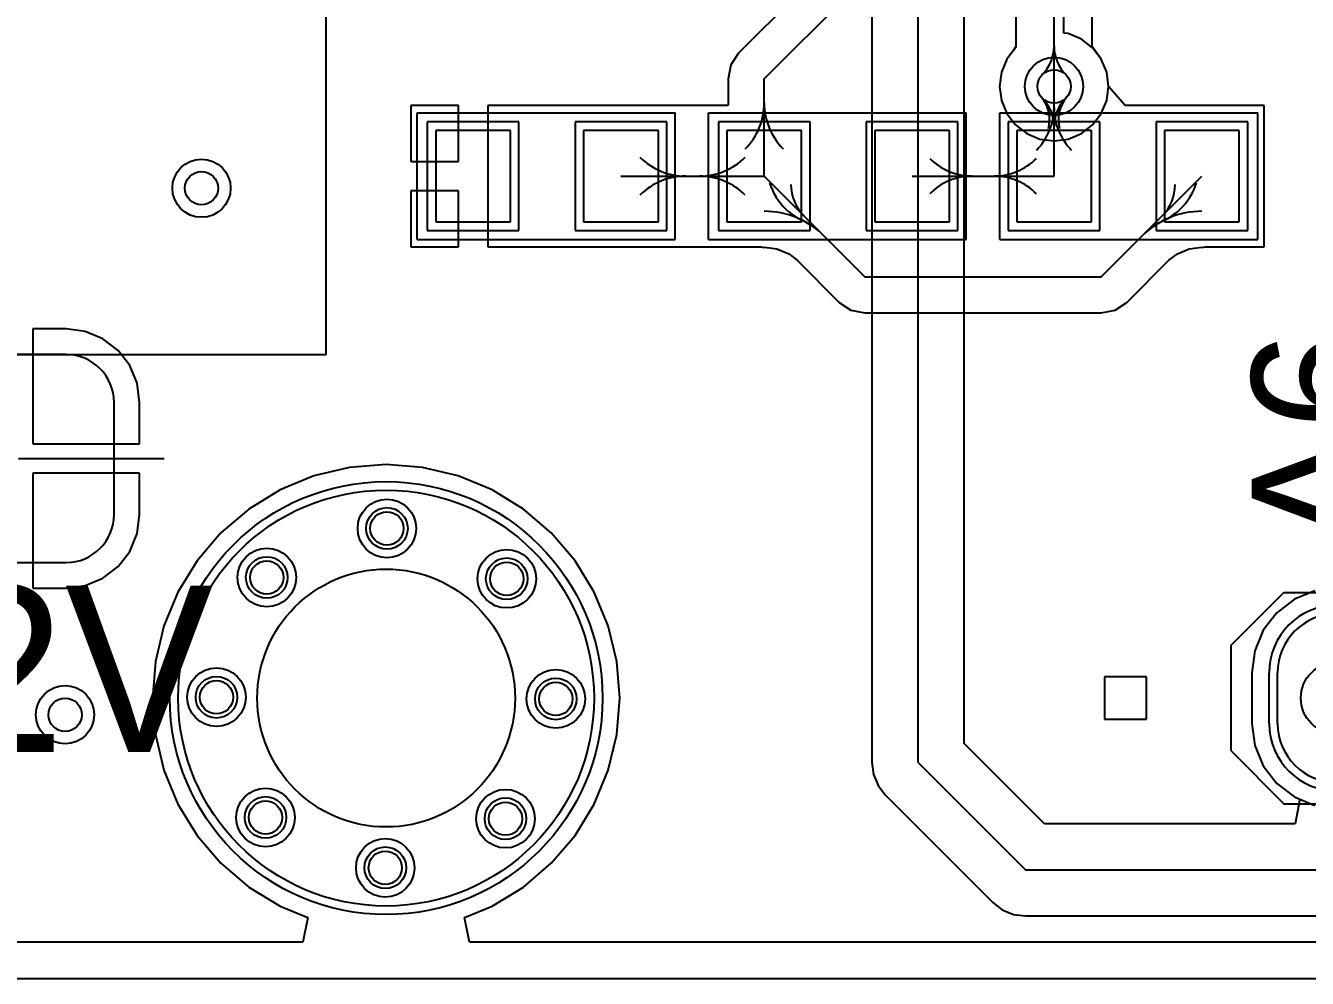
# Model space of a CAD drawing. Header units: millimetres. Extents: x 70.7 to 144.7, y 50.1 to 113.7.
# Drawn here: x 81.88 to 97.29, y 50.08 to 61.54 of the extents above; entities that cross this region are included whole.
import ezdxf

# ---------------------------------------------------------------- set-up
doc = ezdxf.new("R2010")
doc.units = ezdxf.units.MM
for name, color, linetype in [('BottomLayer', 5, 'Continuous'), ('BottomSolder', 6, 'Continuous'), ('KeepOutLayer', 6, 'Continuous'), ('Mechanical16', 56, 'Continuous'), ('MultiLayer', 9, 'Continuous'), ('PadHoleLayer', 156, 'Continuous'), ('TopLayer', 1, 'Continuous'), ('TopOverlay', 2, 'Continuous'), ('TopPaste', 8, 'Continuous'), ('TopSolder', 216, 'Continuous'), ('ViaHoleLayer', 16, 'Continuous')]:
    doc.layers.add(name, color=color, linetype=linetype)

# ---------------------------------------------------------------- blocks, each defined once
blk = doc.blocks.new('DC_050_2_5_1')
at = {"layer": 'KeepOutLayer'}
for centre, radius in [((-3.05, 0), 0.8), ((1.45, 0), 0.9)]:
    blk.add_circle(centre, radius, dxfattribs=at)
at = {"layer": 'TopLayer'}
for p, q in [((-2.475, 7), (-3.625, 7)), ((3.625, 7), (2.475, 7)), ((-4.2, 6.425), (-4.2, 5.075)), ((-1.9, 5.075), (-1.9, 6.425)), ((1.9, 6.425), (1.9, 5.075)), ((4.2, 5.075), (4.2, 6.425)), ((-3.625, 4.5), (-2.475, 4.5)), ((2.475, 4.5), (3.625, 4.5)), ((-2.475, -4.5), (-3.625, -4.5)), ((3.625, -4.5), (2.475, -4.5)), ((-4.2, -5.075), (-4.2, -6.425)), ((-1.9, -6.425), (-1.9, -5.075)), ((1.9, -5.075), (1.9, -6.425)), ((4.2, -6.425), (4.2, -5.075)), ((-3.625, -7), (-2.475, -7)), ((2.475, -7), (3.625, -7))]:
    blk.add_line(p, q, dxfattribs=at)
for centre, start, end in [((-3.625, 6.425), 90, 180), ((-2.475, 6.425), 0, 90), ((2.475, 6.425), 90, 180), ((3.625, 6.425), 0, 90), ((-3.625, 5.075), 180, 270), ((-2.475, 5.075), 270, 0), ((2.475, 5.075), 180, 270), ((3.625, 5.075), 270, 0), ((-3.625, -5.075), 90, 180), ((-2.475, -5.075), 0, 90), ((2.475, -5.075), 90, 180), ((3.625, -5.075), 0, 90), ((-3.625, -6.425), 180, 270), ((-2.475, -6.425), 270, 0), ((2.475, -6.425), 180, 270), ((3.625, -6.425), 270, 0)]:
    blk.add_arc(centre, 0.575, start, end, dxfattribs=at)
at = {"layer": 'TopOverlay'}
for p, q in [((-8.05, 4.5), (6.75, 4.5)), ((-8.05, -4.5), (-8.05, 4.5)), ((-8.05, 4.5), (-8.05, -4.492)), ((-6.046, 4.5), (-8.05, 4.5)), ((-6.046, -4.492), (-6.046, 4.5)), ((6.75, -4.5), (6.75, 4.5)), ((-8.05, -4.492), (-6.046, -4.492)), ((-8.05, -4.5), (6.75, -4.5))]:
    blk.add_line(p, q, dxfattribs=at)
at = {"layer": 'TopPaste'}
for p, q in [((-2.475, 7), (-3.625, 7)), ((3.625, 7), (2.475, 7)), ((-4.2, 6.425), (-4.2, 5.075)), ((-1.9, 5.075), (-1.9, 6.425)), ((1.9, 6.425), (1.9, 5.075)), ((4.2, 5.075), (4.2, 6.425)), ((-3.625, 4.5), (-2.475, 4.5)), ((2.475, 4.5), (3.625, 4.5)), ((-2.475, -4.5), (-3.625, -4.5)), ((3.625, -4.5), (2.475, -4.5)), ((-4.2, -5.075), (-4.2, -6.425)), ((-1.9, -6.425), (-1.9, -5.075)), ((1.9, -5.075), (1.9, -6.425)), ((4.2, -6.425), (4.2, -5.075)), ((-3.625, -7), (-2.475, -7)), ((2.475, -7), (3.625, -7))]:
    blk.add_line(p, q, dxfattribs=at)
for centre, start, end in [((-3.625, 6.425), 90, 180), ((-2.475, 6.425), 0, 90), ((2.475, 6.425), 90, 180), ((3.625, 6.425), 0, 90), ((-3.625, 5.075), 180, 270), ((-2.475, 5.075), 270, 0), ((2.475, 5.075), 180, 270), ((3.625, 5.075), 270, 0), ((-3.625, -5.075), 90, 180), ((-2.475, -5.075), 0, 90), ((2.475, -5.075), 90, 180), ((3.625, -5.075), 0, 90), ((-3.625, -6.425), 180, 270), ((-2.475, -6.425), 270, 0), ((2.475, -6.425), 180, 270), ((3.625, -6.425), 270, 0)]:
    blk.add_arc(centre, 0.575, start, end, dxfattribs=at)
at = {"layer": 'TopSolder'}
for p, q in [((-2.475, 7), (-3.625, 7)), ((3.625, 7), (2.475, 7)), ((-4.2, 6.425), (-4.2, 5.075)), ((-1.9, 5.075), (-1.9, 6.425)), ((1.9, 6.425), (1.9, 5.075)), ((4.2, 5.075), (4.2, 6.425)), ((-3.625, 4.5), (-2.475, 4.5)), ((2.475, 4.5), (3.625, 4.5)), ((-2.475, -4.5), (-3.625, -4.5)), ((3.625, -4.5), (2.475, -4.5)), ((-4.2, -5.075), (-4.2, -6.425)), ((-1.9, -6.425), (-1.9, -5.075)), ((1.9, -5.075), (1.9, -6.425)), ((4.2, -6.425), (4.2, -5.075)), ((-3.625, -7), (-2.475, -7)), ((2.475, -7), (3.625, -7))]:
    blk.add_line(p, q, dxfattribs=at)
for centre, start, end in [((-3.625, 6.425), 90, 180), ((-2.475, 6.425), 0, 90), ((2.475, 6.425), 90, 180), ((3.625, 6.425), 0, 90), ((-3.625, 5.075), 180, 270), ((-2.475, 5.075), 270, 0), ((2.475, 5.075), 180, 270), ((3.625, 5.075), 270, 0), ((-3.625, -5.075), 90, 180), ((-2.475, -5.075), 0, 90), ((2.475, -5.075), 90, 180), ((3.625, -5.075), 0, 90), ((-3.625, -6.425), 180, 270), ((-2.475, -6.425), 270, 0), ((2.475, -6.425), 180, 270), ((3.625, -6.425), 270, 0)]:
    blk.add_arc(centre, 0.575, start, end, dxfattribs=at)
blk = doc.blocks.new('1X10_1_3')
at = {"layer": 'BottomLayer'}
blk.add_line((9.6012, 0.3048), (9.6012, -0.3048), dxfattribs=at)
for centre, start, end in [((8.89, 0.3048), 0, 180), ((8.89, -0.3048), 180, 0)]:
    blk.add_arc(centre, 0.7112, start, end, dxfattribs=at)
at = {"layer": 'BottomSolder'}
blk.add_line((9.7028, 0.3048), (9.7028, -0.3048), dxfattribs=at)
for centre, start, end in [((8.89, 0.3048), 0, 180), ((8.89, -0.3048), 180, 0)]:
    blk.add_arc(centre, 0.8128, start, end, dxfattribs=at)
at = {"layer": 'Mechanical16'}
for p, q in [((11.176, 0.254), (11.176, -0.254)), ((11.684, 0.254), (11.176, 0.254)), ((11.684, -0.254), (11.684, 0.254)), ((11.176, -0.254), (11.684, -0.254))]:
    blk.add_line(p, q, dxfattribs=at)
at = {"layer": 'MultiLayer'}
blk.add_line((9.6012, 0.3048), (9.6012, -0.3048), dxfattribs=at)
for centre, start, end in [((8.89, 0.3048), 0, 180), ((8.89, -0.3048), 180, 0)]:
    blk.add_arc(centre, 0.7112, start, end, dxfattribs=at)
at = {"layer": 'PadHoleLayer'}
blk.add_circle((8.89, 0), 0.4318, dxfattribs=at)
at = {"layer": 'TopLayer'}
blk.add_line((9.6012, 0.3048), (9.6012, -0.3048), dxfattribs=at)
for centre, start, end in [((8.89, 0.3048), 0, 180), ((8.89, -0.3048), 180, 0)]:
    blk.add_arc(centre, 0.7112, start, end, dxfattribs=at)
at = {"layer": 'TopOverlay'}
for p, q in [((9.525, 1.27), (8.255, 1.27)), ((10.16, 0.635), (9.525, 1.27)), ((10.16, -0.635), (9.525, -1.27)), ((9.525, -1.27), (8.255, -1.27))]:
    blk.add_line(p, q, dxfattribs=at)
at = {"layer": 'TopSolder'}
blk.add_line((9.7028, 0.3048), (9.7028, -0.3048), dxfattribs=at)
for centre, start, end in [((8.89, 0.3048), 0, 180), ((8.89, -0.3048), 180, 0)]:
    blk.add_arc(centre, 0.8128, start, end, dxfattribs=at)
blk = doc.blocks.new('____8')
at = {"layer": 'BottomLayer'}
for centre, radius in [((0, 0), 2.5), ((0.01, 2.04), 0.25), ((-1.435, 1.45), 0.25), ((1.45, 1.435), 0.25), ((-2.04, 0.01), 0.25), ((2.04, -0.01), 0.25), ((-1.45, -1.435), 0.25), ((1.435, -1.45), 0.25), ((-0.01, -2.04), 0.25)]:
    blk.add_circle(centre, radius, dxfattribs=at)
at = {"layer": 'BottomSolder'}
for centre, radius in [((0, 0), 2.602), ((0.01, 2.04), 0.352), ((-1.435, 1.45), 0.352), ((1.45, 1.435), 0.352), ((-2.04, 0.01), 0.352), ((2.04, -0.01), 0.352), ((-1.45, -1.435), 0.352), ((1.435, -1.45), 0.352), ((-0.01, -2.04), 0.352)]:
    blk.add_circle(centre, radius, dxfattribs=at)
at = {"layer": 'MultiLayer'}
for centre, radius in [((0, 0), 2.5), ((0.01, 2.04), 0.25), ((-1.435, 1.45), 0.25), ((1.45, 1.435), 0.25), ((-2.04, 0.01), 0.25), ((2.04, -0.01), 0.25), ((-1.45, -1.435), 0.25), ((1.435, -1.45), 0.25), ((-0.01, -2.04), 0.25)]:
    blk.add_circle(centre, radius, dxfattribs=at)
at = {"layer": 'PadHoleLayer'}
for centre, radius in [((0.01, 2.04), 0.2), ((-1.435, 1.45), 0.2), ((0, 0), 1.55), ((1.45, 1.435), 0.2), ((-2.04, 0.01), 0.2), ((2.04, -0.01), 0.2), ((-1.45, -1.435), 0.2), ((1.435, -1.45), 0.2), ((-0.01, -2.04), 0.2)]:
    blk.add_circle(centre, radius, dxfattribs=at)
at = {"layer": 'TopLayer'}
for centre, radius in [((0, 0), 2.5), ((0.01, 2.04), 0.25), ((-1.435, 1.45), 0.25), ((1.45, 1.435), 0.25), ((-2.04, 0.01), 0.25), ((2.04, -0.01), 0.25), ((-1.45, -1.435), 0.25), ((1.435, -1.45), 0.25), ((-0.01, -2.04), 0.25)]:
    blk.add_circle(centre, radius, dxfattribs=at)
at = {"layer": 'TopSolder'}
for centre, radius in [((0, 0), 2.602), ((0.01, 2.04), 0.352), ((-1.435, 1.45), 0.352), ((1.45, 1.435), 0.352), ((-2.04, 0.01), 0.352), ((2.04, -0.01), 0.352), ((-1.45, -1.435), 0.352), ((1.435, -1.45), 0.352), ((-0.01, -2.04), 0.352)]:
    blk.add_circle(centre, radius, dxfattribs=at)
blk = doc.blocks.new('RES_0603_19')
at = {"layer": 'TopLayer'}
for p, q in [((-0.44, 0.55), (-1.338, 0.55)), ((-1.338, 0.55), (-1.338, -0.55)), ((-0.44, -0.55), (-0.44, 0.55)), ((1.338, 0.55), (0.44, 0.55)), ((0.44, 0.55), (0.44, -0.55)), ((1.338, -0.55), (1.338, 0.55)), ((-1.338, -0.55), (-0.44, -0.55)), ((0.44, -0.55), (1.338, -0.55))]:
    blk.add_line(p, q, dxfattribs=at)
at = {"layer": 'TopOverlay'}
for p, q in [((-1.54, 0.76), (-0.01, 0.76)), ((-1.54, -0.76), (-1.54, 0.76)), ((-0.34, 0.76), (1.56, 0.76)), ((1.56, -0.76), (1.56, 0.76)), ((-1.54, -0.76), (1.56, -0.76))]:
    blk.add_line(p, q, dxfattribs=at)
at = {"layer": 'TopPaste'}
for p, q in [((-0.44, 0.55), (-1.338, 0.55)), ((-1.338, 0.55), (-1.338, -0.55)), ((-0.44, -0.55), (-0.44, 0.55)), ((1.338, 0.55), (0.44, 0.55)), ((0.44, 0.55), (0.44, -0.55)), ((1.338, -0.55), (1.338, 0.55)), ((-1.338, -0.55), (-0.44, -0.55)), ((0.44, -0.55), (1.338, -0.55))]:
    blk.add_line(p, q, dxfattribs=at)
at = {"layer": 'TopSolder'}
for p, q in [((-0.338, 0.652), (-1.44, 0.652)), ((-1.44, 0.652), (-1.44, -0.652)), ((-0.338, -0.652), (-0.338, 0.652)), ((1.44, 0.652), (0.338, 0.652)), ((0.338, 0.652), (0.338, -0.652)), ((1.44, -0.652), (1.44, 0.652)), ((-1.44, -0.652), (-0.338, -0.652)), ((0.338, -0.652), (1.44, -0.652))]:
    blk.add_line(p, q, dxfattribs=at)
blk = doc.blocks.new('RES_0603_32')
at = {"layer": 'TopLayer'}
for p, q in [((-0.44, 0.55), (-1.338, 0.55)), ((-1.338, 0.55), (-1.338, -0.55)), ((-0.44, -0.55), (-0.44, 0.55)), ((1.338, 0.55), (0.44, 0.55)), ((0.44, 0.55), (0.44, -0.55)), ((1.338, -0.55), (1.338, 0.55)), ((-1.338, -0.55), (-0.44, -0.55)), ((0.44, -0.55), (1.338, -0.55))]:
    blk.add_line(p, q, dxfattribs=at)
at = {"layer": 'TopOverlay'}
for p, q in [((-0.01, 0.76), (-1.54, 0.76)), ((-1.54, 0.76), (-1.54, -0.76)), ((1.56, 0.76), (-0.34, 0.76)), ((1.56, 0.76), (1.56, -0.76)), ((1.56, -0.76), (-1.54, -0.76))]:
    blk.add_line(p, q, dxfattribs=at)
at = {"layer": 'TopPaste'}
for p, q in [((-0.44, 0.55), (-1.338, 0.55)), ((-1.338, 0.55), (-1.338, -0.55)), ((-0.44, -0.55), (-0.44, 0.55)), ((1.338, 0.55), (0.44, 0.55)), ((0.44, 0.55), (0.44, -0.55)), ((1.338, -0.55), (1.338, 0.55)), ((-1.338, -0.55), (-0.44, -0.55)), ((0.44, -0.55), (1.338, -0.55))]:
    blk.add_line(p, q, dxfattribs=at)
at = {"layer": 'TopSolder'}
for p, q in [((-0.338, 0.652), (-1.44, 0.652)), ((-1.44, 0.652), (-1.44, -0.652)), ((-0.338, -0.652), (-0.338, 0.652)), ((1.44, 0.652), (0.338, 0.652)), ((0.338, 0.652), (0.338, -0.652)), ((1.44, -0.652), (1.44, 0.652)), ((-1.44, -0.652), (-0.338, -0.652)), ((0.338, -0.652), (1.44, -0.652))]:
    blk.add_line(p, q, dxfattribs=at)
blk = doc.blocks.new('RES_0603_33')
at = {"layer": 'TopLayer'}
for p, q in [((-0.44, 0.55), (-1.338, 0.55)), ((-1.338, 0.55), (-1.338, -0.55)), ((-0.44, -0.55), (-0.44, 0.55)), ((1.338, 0.55), (0.44, 0.55)), ((0.44, 0.55), (0.44, -0.55)), ((1.338, -0.55), (1.338, 0.55)), ((-1.338, -0.55), (-0.44, -0.55)), ((0.44, -0.55), (1.338, -0.55))]:
    blk.add_line(p, q, dxfattribs=at)
at = {"layer": 'TopOverlay'}
for p, q in [((-0.01, 0.76), (-1.54, 0.76)), ((-1.54, 0.76), (-1.54, -0.76)), ((1.56, 0.76), (-0.34, 0.76)), ((1.56, 0.76), (1.56, -0.76)), ((1.56, -0.76), (-1.54, -0.76))]:
    blk.add_line(p, q, dxfattribs=at)
at = {"layer": 'TopPaste'}
for p, q in [((-0.44, 0.55), (-1.338, 0.55)), ((-1.338, 0.55), (-1.338, -0.55)), ((-0.44, -0.55), (-0.44, 0.55)), ((1.338, 0.55), (0.44, 0.55)), ((0.44, 0.55), (0.44, -0.55)), ((1.338, -0.55), (1.338, 0.55)), ((-1.338, -0.55), (-0.44, -0.55)), ((0.44, -0.55), (1.338, -0.55))]:
    blk.add_line(p, q, dxfattribs=at)
at = {"layer": 'TopSolder'}
for p, q in [((-0.338, 0.652), (-1.44, 0.652)), ((-1.44, 0.652), (-1.44, -0.652)), ((-0.338, -0.652), (-0.338, 0.652)), ((1.44, 0.652), (0.338, 0.652)), ((0.338, 0.652), (0.338, -0.652)), ((1.44, -0.652), (1.44, 0.652)), ((-1.44, -0.652), (-0.338, -0.652)), ((0.338, -0.652), (1.44, -0.652))]:
    blk.add_line(p, q, dxfattribs=at)

msp = doc.modelspace()

# ---------------------------------------------------------------- linework, layer by layer
at = {"layer": 'BottomLayer'}
for p, q in [((94.243, 60.805), (94.243, 71.347)), ((93.784, 70.891), (93.784, 61.286)), ((94.702, 61.286), (94.702, 70.859)), ((92.608, 52.676), (92.608, 66.826)), ((93.163, 52.906), (93.163, 66.826)), ((92.053, 66.596), (92.053, 52.676)), ((93.75, 61.231), (93.675, 61.133)), ((93.777, 61.271), (93.75, 61.231)), ((93.778, 61.271), (93.777, 61.271)), ((93.777, 61.271), (93.777, 61.271)), ((93.784, 61.286), (93.778, 61.271)), ((94.708, 61.271), (94.702, 61.286)), ((94.709, 61.271), (94.708, 61.271)), ((94.736, 61.231), (94.709, 61.271)), ((94.709, 61.271), (94.709, 61.271)), ((94.811, 61.133), (94.736, 61.231)), ((93.675, 61.133), (93.61, 60.975)), ((94.876, 60.975), (94.811, 61.133)), ((93.61, 60.975), (93.587, 60.805)), ((94.899, 60.805), (94.876, 60.975)), ((93.587, 60.805), (93.61, 60.636)), ((94.876, 60.636), (94.899, 60.805)), ((93.61, 60.636), (93.675, 60.477)), ((94.811, 60.477), (94.876, 60.636)), ((93.675, 60.477), (93.779, 60.342)), ((94.707, 60.342), (94.811, 60.477)), ((93.779, 60.342), (93.915, 60.237)), ((94.571, 60.237), (94.707, 60.342)), ((93.915, 60.237), (94.073, 60.172)), ((94.073, 60.172), (94.243, 60.15)), ((94.243, 60.15), (94.413, 60.172)), ((94.413, 60.172), (94.571, 60.237)), ((86.212, 56.26), (85.773, 56.225)), ((86.651, 56.225), (86.212, 56.26)), ((85.344, 56.122), (84.937, 55.954)), ((85.773, 56.225), (85.344, 56.122)), ((87.08, 56.122), (86.651, 56.225)), ((87.487, 55.954), (87.08, 56.122)), ((84.937, 55.954), (84.561, 55.724)), ((87.863, 55.724), (87.487, 55.954)), ((84.561, 55.724), (84.226, 55.437)), ((88.198, 55.437), (87.863, 55.724)), ((84.226, 55.437), (83.94, 55.102)), ((88.484, 55.102), (88.198, 55.437)), ((83.94, 55.102), (83.709, 54.726)), ((88.714, 54.726), (88.484, 55.102)), ((83.709, 54.726), (83.541, 54.319)), ((88.883, 54.319), (88.714, 54.726)), ((97.378, 54.741), (97.132, 54.639)), ((97.132, 54.639), (96.921, 54.477)), ((96.921, 54.477), (96.759, 54.266)), ((83.541, 54.319), (83.438, 53.891)), ((88.986, 53.891), (88.883, 54.319)), ((96.759, 54.266), (96.657, 54.02)), ((96.657, 54.02), (96.622, 53.756)), ((83.438, 53.891), (83.403, 53.451)), ((89.021, 53.451), (88.986, 53.891)), ((96.622, 53.756), (96.622, 53.146)), ((83.403, 53.451), (83.438, 53.012)), ((88.986, 53.012), (89.021, 53.451)), ((96.622, 53.146), (96.657, 52.882)), ((83.438, 53.012), (83.541, 52.583)), ((88.883, 52.583), (88.986, 53.012)), ((94.128, 51.941), (93.163, 52.906)), ((96.657, 52.882), (96.759, 52.636)), ((83.541, 52.583), (83.709, 52.176)), ((88.714, 52.176), (88.883, 52.583)), ((92.053, 52.676), (92.053, 52.676)), ((92.053, 52.676), (92.053, 52.676)), ((92.053, 52.676), (92.072, 52.533)), ((92.608, 52.676), (93.898, 51.386)), ((96.759, 52.636), (96.921, 52.425)), ((92.072, 52.533), (92.111, 52.438)), ((92.111, 52.438), (92.127, 52.399)), ((92.127, 52.399), (92.216, 52.284)), ((96.921, 52.425), (97.132, 52.263)), ((92.216, 52.284), (92.216, 52.284)), ((92.216, 52.284), (92.216, 52.284)), ((92.216, 52.284), (93.506, 50.994)), ((97.132, 52.263), (97.199, 52.235)), ((83.709, 52.176), (83.94, 51.8)), ((88.484, 51.8), (88.714, 52.176)), ((97.199, 52.235), (97.141, 51.941)), ((97.141, 51.941), (94.128, 51.941)), ((83.94, 51.8), (84.226, 51.465)), ((88.198, 51.465), (88.484, 51.8)), ((84.226, 51.465), (84.561, 51.179)), ((87.863, 51.179), (88.198, 51.465)), ((93.898, 51.386), (117.288, 51.386)), ((84.561, 51.179), (84.937, 50.949)), ((87.487, 50.949), (87.863, 51.179)), ((84.937, 50.949), (85.27, 50.811)), ((87.154, 50.811), (87.487, 50.949)), ((93.506, 50.994), (93.506, 50.994)), ((93.506, 50.994), (93.506, 50.994)), ((93.506, 50.994), (93.506, 50.994)), ((93.506, 50.994), (93.506, 50.994)), ((93.506, 50.994), (93.621, 50.906)), ((93.621, 50.906), (93.687, 50.878)), ((93.687, 50.878), (93.754, 50.85)), ((85.27, 50.811), (85.211, 50.517)), ((87.213, 50.517), (87.154, 50.811)), ((93.754, 50.85), (93.826, 50.841)), ((93.826, 50.841), (93.898, 50.832)), ((93.898, 50.832), (117.288, 50.832)), ((85.211, 50.517), (77.422, 50.517)), ((138.199, 50.517), (87.213, 50.517))]:
    msp.add_line(p, q, dxfattribs=at)
for centre in [(94.243, 60.805), (83.992, 59.581), (82.352, 53.251)]:
    msp.add_circle(centre, 0.35, dxfattribs=at)
for centre, start, end in [((93.76, 61.288), 315, 0), ((93.76, 61.288), 315, 0), ((94.726, 61.288), 180, 225), ((94.726, 61.288), 180, 225)]:
    msp.add_arc(centre, 0.483, start, end, dxfattribs=at)
at = {"layer": 'KeepOutLayer'}
msp.add_line((77.242, 50.081), (138.199, 50.081), dxfattribs=at)
at = {"layer": 'MultiLayer'}
for centre in [(94.243, 60.805), (83.992, 59.581), (82.352, 53.251)]:
    msp.add_circle(centre, 0.35, dxfattribs=at)
at = {"layer": 'TopLayer'}
for p, q in [((91.312, 62.066), (90.45, 61.204)), ((90.758, 60.896), (91.887, 62.025)), ((94.362, 61.445), (94.362, 61.771)), ((94.413, 61.439), (94.362, 61.445)), ((94.571, 61.373), (94.413, 61.439)), ((94.707, 61.269), (94.571, 61.373)), ((90.45, 61.204), (90.356, 61.063)), ((94.811, 61.133), (94.707, 61.269)), ((90.356, 61.063), (90.323, 60.896)), ((94.876, 60.975), (94.811, 61.133)), ((90.323, 60.896), (90.323, 60.58)), ((90.758, 59.726), (90.758, 60.896)), ((94.899, 60.805), (94.876, 60.975)), ((94.243, 59.726), (94.243, 60.805)), ((94.898, 60.802), (94.899, 60.805)), ((95.096, 60.576), (94.898, 60.802)), ((87.083, 60.576), (86.509, 60.576)), ((86.509, 60.576), (86.509, 59.901)), ((87.083, 59.901), (87.083, 60.576)), ((88.007, 60.576), (87.433, 60.576)), ((87.433, 60.576), (87.433, 59.726)), ((88.287, 60.576), (88.007, 60.576)), ((88.007, 60.576), (88.007, 60.576)), ((89.785, 60.576), (88.287, 60.576)), ((88.287, 60.576), (88.287, 60.576)), ((88.287, 60.576), (88.287, 60.576)), ((88.287, 60.576), (88.287, 60.576)), ((90.009, 60.576), (89.785, 60.576)), ((89.785, 60.576), (89.785, 60.576)), ((90.322, 60.576), (90.009, 60.576)), ((90.009, 60.576), (90.009, 60.576)), ((90.009, 60.576), (90.009, 60.576)), ((90.009, 60.576), (90.009, 60.576)), ((90.323, 60.58), (90.322, 60.576)), ((95.272, 60.576), (95.096, 60.576)), ((96.77, 60.576), (95.272, 60.576)), ((95.272, 60.576), (95.272, 60.576)), ((96.77, 58.876), (96.77, 60.576)), ((86.509, 59.901), (87.083, 59.901)), ((87.433, 59.726), (87.433, 58.876)), ((89.036, 59.726), (90.758, 59.726)), ((90.758, 59.726), (91.968, 58.516)), ((92.536, 59.726), (94.243, 59.726)), ((94.811, 58.516), (96.021, 59.726)), ((87.083, 59.551), (86.509, 59.551)), ((86.509, 59.551), (86.509, 58.876)), ((87.083, 58.876), (87.083, 59.551)), ((86.509, 58.876), (87.083, 58.876)), ((87.433, 58.876), (88.007, 58.876)), ((88.007, 58.876), (88.007, 58.876)), ((88.007, 58.876), (88.007, 58.876)), ((88.007, 58.876), (88.007, 58.876)), ((88.007, 58.876), (88.287, 58.876)), ((88.287, 58.876), (88.287, 58.876)), ((88.287, 58.876), (89.785, 58.876)), ((89.785, 58.876), (89.785, 58.876)), ((89.785, 58.876), (89.785, 58.876)), ((89.785, 58.876), (89.785, 58.876)), ((89.785, 58.876), (90.009, 58.876)), ((90.009, 58.876), (90.009, 58.876)), ((90.009, 58.876), (90.716, 58.876)), ((90.716, 58.876), (90.758, 58.868)), ((90.758, 58.868), (90.761, 58.871)), ((90.761, 58.871), (90.91, 58.851)), ((95.868, 58.851), (96.018, 58.871)), ((96.018, 58.871), (96.021, 58.868)), ((96.021, 58.868), (96.063, 58.876)), ((96.063, 58.876), (96.77, 58.876)), ((90.758, 58.868), (90.758, 58.868)), ((90.91, 58.851), (91.053, 58.792)), ((91.053, 58.792), (91.154, 58.715)), ((95.625, 58.715), (95.726, 58.792)), ((95.726, 58.792), (95.868, 58.851)), ((96.021, 58.868), (96.021, 58.868)), ((91.154, 58.715), (91.66, 58.208)), ((95.119, 58.208), (95.625, 58.715)), ((91.968, 58.516), (94.811, 58.516)), ((91.66, 58.208), (91.801, 58.114)), ((91.801, 58.114), (91.968, 58.081)), ((94.811, 58.081), (94.978, 58.114)), ((94.978, 58.114), (95.119, 58.208)), ((91.968, 58.081), (94.811, 58.081)), ((82.365, 57.889), (81.965, 57.889)), ((81.965, 57.889), (81.965, 56.506)), ((82.593, 57.859), (82.365, 57.889)), ((82.806, 57.771), (82.593, 57.859)), ((82.989, 57.63), (82.806, 57.771)), ((83.129, 57.448), (82.989, 57.63)), ((83.217, 57.235), (83.129, 57.448)), ((83.248, 57.006), (83.217, 57.235)), ((83.248, 56.506), (83.248, 57.006)), ((81.965, 56.506), (83.248, 56.506)), ((81.79, 56.331), (83.542, 56.331)), ((86.212, 56.26), (85.773, 56.225)), ((86.651, 56.225), (86.212, 56.26)), ((83.248, 56.156), (81.965, 56.156)), ((81.965, 56.156), (81.965, 54.774)), ((83.248, 55.656), (83.248, 56.156)), ((85.344, 56.122), (84.937, 55.954)), ((85.773, 56.225), (85.344, 56.122)), ((87.08, 56.122), (86.651, 56.225)), ((87.487, 55.954), (87.08, 56.122)), ((84.937, 55.954), (84.561, 55.724)), ((87.863, 55.724), (87.487, 55.954)), ((83.217, 55.428), (83.248, 55.656)), ((84.561, 55.724), (84.226, 55.437)), ((88.198, 55.437), (87.863, 55.724)), ((83.129, 55.215), (83.217, 55.428)), ((84.226, 55.437), (83.94, 55.102)), ((88.484, 55.102), (88.198, 55.437)), ((82.989, 55.032), (83.129, 55.215)), ((82.806, 54.892), (82.989, 55.032)), ((83.94, 55.102), (83.709, 54.726)), ((88.714, 54.726), (88.484, 55.102)), ((82.593, 54.804), (82.806, 54.892)), ((81.965, 54.774), (82.365, 54.774)), ((82.365, 54.774), (82.593, 54.804)), ((83.709, 54.726), (83.541, 54.319)), ((88.883, 54.319), (88.714, 54.726)), ((97.378, 54.741), (97.132, 54.639)), ((97.132, 54.639), (96.921, 54.477)), ((96.921, 54.477), (96.759, 54.266)), ((83.541, 54.319), (83.438, 53.891)), ((88.986, 53.891), (88.883, 54.319)), ((96.759, 54.266), (96.657, 54.02)), ((96.657, 54.02), (96.622, 53.756)), ((83.438, 53.891), (83.403, 53.451)), ((89.021, 53.451), (88.986, 53.891)), ((96.622, 53.756), (96.622, 53.146)), ((83.403, 53.451), (83.438, 53.012)), ((88.986, 53.012), (89.021, 53.451)), ((96.622, 53.146), (96.657, 52.882)), ((83.438, 53.012), (83.541, 52.583)), ((88.883, 52.583), (88.986, 53.012)), ((96.657, 52.882), (96.759, 52.636)), ((83.541, 52.583), (83.709, 52.176)), ((88.714, 52.176), (88.883, 52.583)), ((96.759, 52.636), (96.921, 52.425)), ((96.921, 52.425), (97.132, 52.263)), ((97.132, 52.263), (97.378, 52.161)), ((83.709, 52.176), (83.94, 51.8)), ((88.484, 51.8), (88.714, 52.176)), ((83.94, 51.8), (84.226, 51.465)), ((88.198, 51.465), (88.484, 51.8)), ((84.226, 51.465), (84.561, 51.179)), ((87.863, 51.179), (88.198, 51.465)), ((84.561, 51.179), (84.937, 50.949)), ((87.487, 50.949), (87.863, 51.179)), ((84.937, 50.949), (85.27, 50.811)), ((87.154, 50.811), (87.487, 50.949)), ((85.27, 50.811), (85.211, 50.517)), ((87.213, 50.517), (87.154, 50.811)), ((85.211, 50.517), (77.422, 50.517)), ((138.199, 50.517), (87.213, 50.517))]:
    msp.add_line(p, q, dxfattribs=at)
for centre in [(94.243, 60.805), (83.992, 59.581), (82.352, 53.251)]:
    msp.add_circle(centre, 0.35, dxfattribs=at)
for centre, radius, start, end in [((89.98, 60.605), 0.778, 315, 0), ((89.98, 60.605), 0.778, 315, 0), ((91.536, 60.605), 0.778, 180, 225), ((91.536, 60.605), 0.778, 180, 225), ((93.775, 60.406), 0.415, 345, 40.47), ((93.775, 60.406), 0.415, 345, 40.47), ((93.775, 60.406), 0.415, 345, 40.47), ((93.76, 60.322), 0.483, 0, 45), ((93.76, 60.322), 0.483, 0, 45), ((94.726, 60.322), 0.483, 135, 180), ((94.726, 60.322), 0.483, 135, 180), ((94.71, 60.406), 0.415, 139.53, 195), ((94.71, 60.406), 0.415, 139.53, 195), ((94.71, 60.406), 0.415, 139.53, 195), ((93.521, 60.549), 0.722, 315, 0), ((93.521, 60.549), 0.722, 315, 0), ((94.965, 60.549), 0.722, 180, 225), ((94.965, 60.549), 0.722, 180, 225), ((89.814, 60.504), 0.778, 225, 270), ((89.814, 60.504), 0.778, 225, 270), ((89.98, 60.504), 0.778, 270, 315), ((89.98, 60.504), 0.778, 270, 315), ((93.258, 60.449), 0.722, 225, 270), ((93.258, 60.449), 0.722, 225, 270), ((93.521, 60.449), 0.722, 270, 315), ((93.521, 60.449), 0.722, 270, 315), ((89.814, 58.948), 0.778, 90, 135), ((89.814, 58.948), 0.778, 90, 135), ((89.98, 58.948), 0.778, 45, 90), ((89.98, 58.948), 0.778, 45, 90), ((91.537, 59.869), 0.748, 197.3499, 254.9999), ((93.258, 59.004), 0.722, 90, 135), ((93.258, 59.004), 0.722, 90, 135), ((93.521, 59.004), 0.722, 45, 90), ((93.521, 59.004), 0.722, 45, 90), ((95.242, 59.869), 0.748, 285.0001, 342.6501), ((91.615, 59.625), 0.535, 180, 225), ((91.615, 59.625), 0.535, 180, 225), ((95.164, 59.625), 0.535, 315, 0), ((95.164, 59.625), 0.535, 315, 0), ((90.758, 58.282), 1.021, 45, 90), ((90.758, 58.282), 1.021, 45, 90), ((96.021, 58.282), 1.021, 90, 135), ((96.021, 58.282), 1.021, 90, 135)]:
    msp.add_arc(centre, radius, start, end, dxfattribs=at)
at = {"layer": 'TopOverlay'}
msp.add_line((96.372, 52.816), (96.372, 54.086), dxfattribs=at)
at = {"layer": 'ViaHoleLayer'}
for centre in [(94.243, 60.805), (83.992, 59.581), (82.352, 53.251)]:
    msp.add_circle(centre, 0.2, dxfattribs=at)

# ---------------------------------------------------------------- block references
msp.add_blockref('DC_050_2_5_1', (78.74, 62.081))
for name, p, rotation in [('RES_0603_33', (88.147, 59.726), 180), ('RES_0603_32', (91.647, 59.726), 180), ('RES_0603_19', (95.132, 59.726), 360), ('____8', (86.212, 53.451), 360), ('1X10_1_3', (106.532, 53.451), 180)]:
    msp.add_blockref(name, p, dxfattribs=dict(rotation=rotation))

# ---------------------------------------------------------------- texts
at = {"layer": 'TopOverlay'}
for s, height, rotation, p in [('A6', 1.6, 90, (98.22, 55.25)), ('6--12V', 2, 360, (76.107, 52.801))]:
    msp.add_text(s, height=height, rotation=rotation, dxfattribs=at).set_placement(p)

doc.saveas('drawing.dxf')
